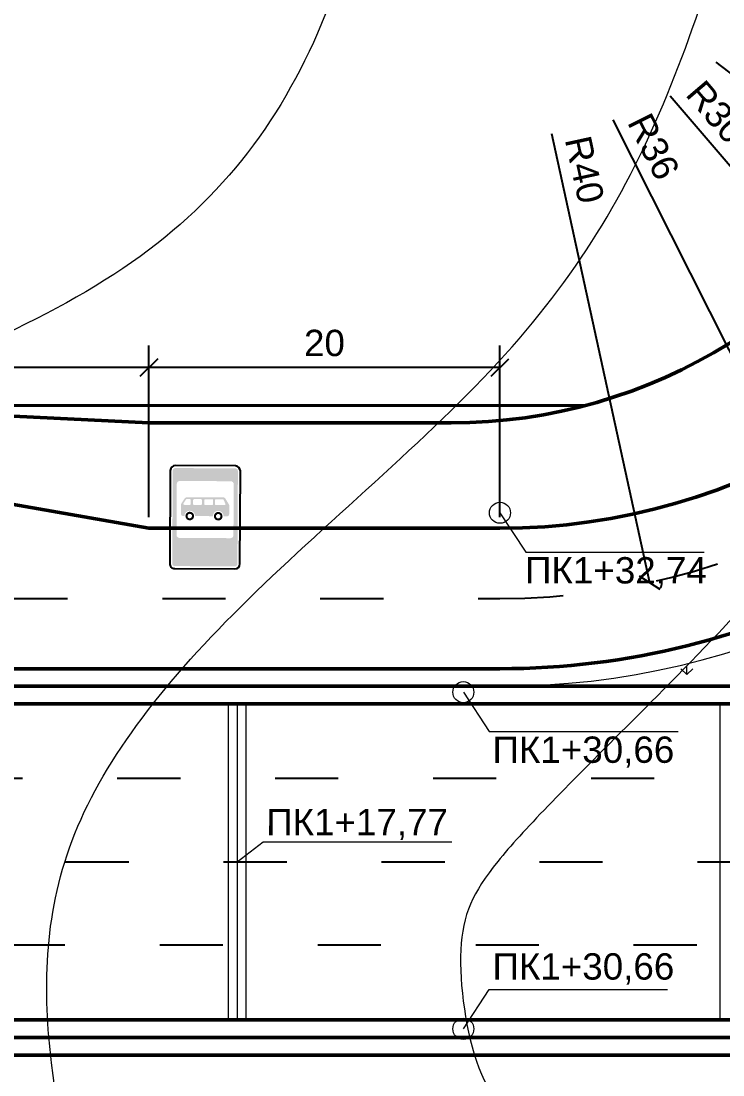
# Model space of a CAD drawing. Header units: millimetres. Extents: x -2123 to 34701, y -1286 to 835.
# Drawn here: x -113.4 to -73.4, y 282.5 to 342.6 of the extents above; entities that cross this region are included whole.
import ezdxf

# ---------------------------------------------------------------- set-up
doc = ezdxf.new("R2010")
doc.units = ezdxf.units.MM
doc.linetypes.add('ACAD_ISO03W100', pattern=[30, 12, -18])
doc.layers.get('0').update_dxf_attribs({"lineweight": 15})
for name, color, linetype, lineweight in [('1 Відмітки', 7, 'Continuous', 25), ('2 Позначення', 80, 'Continuous', 20), ('Горизонталі', 7, 'Continuous', 18), ('Дор. Розм.', 7, 'Continuous', 50), ('поздовжній профіль', 250, 'Continuous', 15), ('Текст', 7, 'Continuous', 15), ('Червоні лінії', 10, 'Continuous', 40)]:
    doc.layers.add(name, color=color, linetype=linetype, lineweight=lineweight)
for name, color, linetype in [('Дорожні знаки', 7, 'Continuous'), ('Осі', 164, 'Continuous'), ('Розмітка', 7, 'ACAD_ISO03W100')]:
    doc.layers.add(name, color=color, linetype=linetype)
doc.layers.add('Озелення', color=7, linetype='Continuous', lineweight=15, true_color=0x2bad00)
doc.styles.get("Standard").update_dxf_attribs({"font": 'arial.ttf'})
doc.dimstyles.new('ISO-25', dxfattribs={"dimtxt": 1.5, "dimasz": 1, "dimexe": 1.25, "dimexo": 0.625, "dimtad": 3, "dimtxsty": 'Standard', "dimblk": 'OBLIQUE', "dimcen": 2.5, "dimadec": 0, "dimazin": 0, "dimtfac": 1, "dimtmove": 1, "dimatfit": 3, "dimfxl": 1, "dimarcsym": 0})

# ---------------------------------------------------------------- blocks, each defined once
blk = doc.blocks.new('_Oblique')
at = {"color": 0, "linetype": 'ByBlock', "lineweight": -2}
blk.add_line((-0.5, -0.5), (0.5, 0.5), dxfattribs=at)
blk = doc.blocks.new('*D219')
at = {"layer": 'Defpoints', "color": 0, "lineweight": 20, "transparency": 16777216}
for p in [(-86.07884199500327, 349.6665504732982), (-69.86604324131523, 317.5239750230896)]:
    blk.add_point(p, dxfattribs=at)
at = {"layer": 'Текст', "color": 0, "lineweight": -2, "transparency": 16777216}
blk.add_line((-79.65762879918435, 336.9362173109542), (-69.86604324131523, 317.5239750230896), dxfattribs=at)
at = {"layer": 'Текст', "color": 0, "lineweight": -2, "transparency": 16777216, "rotation": 296.7664960913537}
blk.add_blockref('_Oblique', (-69.86604324131523, 317.5239750230896), dxfattribs=at)
at = {"layer": 'Текст', "color": 0, "transparency": 16777216, "insert": (-77.32701050565711, 335.4051605253245), "char_height": 1.5, "attachment_point": 5, "rotation": 296.7664960913537}
blk.add_mtext('R36', dxfattribs=at)
blk = doc.blocks.new('*D220')
at = {"layer": 'Defpoints', "color": 0, "transparency": 16777216}
for p in [(-86.07884199500315, 349.6665504732979), (-66.60547513108783, 326.8457708419323)]:
    blk.add_point(p, dxfattribs=at)
at = {"layer": 'Текст', "color": 0, "lineweight": -2, "transparency": 16777216}
blk.add_line((-76.38149027413444, 338.3022533706809), (-66.60547513108783, 326.8457708419323), dxfattribs=at)
at = {"layer": 'Текст', "color": 0, "lineweight": -2, "transparency": 16777216, "rotation": 310.4747011254187}
blk.add_blockref('_Oblique', (-66.60547513108783, 326.8457708419323), dxfattribs=at)
at = {"layer": 'Текст', "color": 0, "transparency": 16777216, "insert": (-73.75576186100065, 337.368668681289), "char_height": 1.5, "attachment_point": 5, "rotation": 310.47470112541873}
blk.add_mtext('R30', dxfattribs=at)
blk = doc.blocks.new('*D221')
at = {"layer": 'Defpoints', "color": 0, "lineweight": 20, "transparency": 16777216}
for p in [(-86.0788419950033, 349.6665504732983), (-77.5592422461319, 310.5843752508388)]:
    blk.add_point(p, dxfattribs=at)
at = {"layer": 'Текст', "color": 0, "lineweight": -2, "transparency": 16777216}
blk.add_line((-83.13391682835842, 336.1572208366458), (-77.5592422461319, 310.5843752508388), dxfattribs=at)
at = {"layer": 'Текст', "color": 0, "lineweight": -2, "transparency": 16777216, "rotation": 282.2976313158236}
blk.add_blockref('_Oblique', (-77.5592422461319, 310.5843752508388), dxfattribs=at)
at = {"layer": 'Текст', "color": 0, "transparency": 16777216, "insert": (-81.26069362764798, 334.0943002047264), "char_height": 1.5, "attachment_point": 5, "rotation": 282.29763131582354}
blk.add_mtext('R40', dxfattribs=at)
blk = doc.blocks.new('*D222')
at = {"layer": 'Defpoints', "color": 0, "lineweight": 20, "transparency": 16777216}
for p in [(-86.07884199500327, 349.6665504732982), (-51.19421971782057, 322.8511979942033)]:
    blk.add_point(p, dxfattribs=at)
at = {"layer": 'Текст', "color": 0, "lineweight": -2, "transparency": 16777216}
blk.add_line((-73.77498160891355, 340.2087340610972), (-51.19421971782057, 322.8511979942033), dxfattribs=at)
at = {"layer": 'Текст', "color": 0, "lineweight": -2, "transparency": 16777216, "rotation": 322.4509900274008}
blk.add_blockref('_Oblique', (-51.19421971782057, 322.8511979942033), dxfattribs=at)
at = {"layer": 'Текст', "color": 0, "transparency": 16777216, "insert": (-71.0230635108314, 339.8276591654584), "char_height": 1.5, "attachment_point": 5, "rotation": 322.45099002740085}
blk.add_mtext('R44', dxfattribs=at)
blk = doc.blocks.new('*D252')
at = {"layer": 'Defpoints', "color": 0, "transparency": 16777216}
for p in [(-106.0788419950033, 322.8207754125642), (-106.0788419950033, 313.6665504732982), (-86.07884199500337, 313.6665504732982)]:
    blk.add_point(p, dxfattribs=at)
at = {"layer": 'Текст', "color": 0, "lineweight": -2, "transparency": 16777216}
for p, q in [((-106.0788419950033, 314.2915504732982), (-106.0788419950033, 324.0707754125642)), ((-86.07884199500337, 314.2915504732982), (-86.07884199500337, 324.0707754125642)), ((-86.07884199500337, 322.8207754125642), (-106.0788419950033, 322.8207754125642))]:
    blk.add_line(p, q, dxfattribs=at)
at = {"layer": 'Текст', "color": 0, "lineweight": -2, "transparency": 16777216, "rotation": 180}
blk.add_blockref('_Oblique', (-106.0788419950033, 322.8207754125642), dxfattribs=at)
at = {"layer": 'Текст', "color": 0, "lineweight": -2, "transparency": 16777216}
blk.add_blockref('_Oblique', (-86.07884199500337, 322.8207754125642), dxfattribs=at)
at = {"layer": 'Текст', "color": 0, "transparency": 16777216, "insert": (-96.07884199500336, 324.2116348941468), "char_height": 1.5, "attachment_point": 5}
blk.add_mtext('20', dxfattribs=at)
blk = doc.blocks.new('*D253')
at = {"layer": 'Defpoints', "color": 0, "transparency": 16777216}
for p in [(-126.0788419950033, 322.8207754125642), (-126.0788419950033, 319.6665504732982), (-106.0788419950033, 319.6665504732982)]:
    blk.add_point(p, dxfattribs=at)
at = {"layer": 'Текст', "color": 0, "lineweight": -2, "transparency": 16777216}
for p, q in [((-126.0788419950033, 320.2915504732982), (-126.0788419950033, 324.0707754125642)), ((-106.0788419950033, 320.2915504732982), (-106.0788419950033, 324.0707754125642)), ((-106.0788419950033, 322.8207754125642), (-126.0788419950033, 322.8207754125642))]:
    blk.add_line(p, q, dxfattribs=at)
at = {"layer": 'Текст', "color": 0, "lineweight": -2, "transparency": 16777216, "rotation": 180}
blk.add_blockref('_Oblique', (-126.0788419950033, 322.8207754125642), dxfattribs=at)
at = {"layer": 'Текст', "color": 0, "lineweight": -2, "transparency": 16777216}
blk.add_blockref('_Oblique', (-106.0788419950033, 322.8207754125642), dxfattribs=at)
at = {"layer": 'Текст', "color": 0, "transparency": 16777216, "insert": (-116.0788419950033, 324.2116348941468), "char_height": 1.5, "attachment_point": 5}
blk.add_mtext('20', dxfattribs=at)
blk = doc.blocks.new('5-12')
h = blk.add_hatch(color=5)
h.paths.add_polyline_path([(0.5, 4.894950576990964, 0.4142135623730951), (0.2456631019273345, 4.640613678918299), (0.2456631019273345, -4.640613678918214, 0.4142135623730992), (0.5, -4.894950576990879), (6.499983898906009, -4.894950576990879, 0.4142135623730951), (6.754320796978674, -4.640613678918214), (6.754320796978674, 4.640613678918299, 0.4142135623730951), (6.499983898906009, 4.894950576990964)])
h.paths.add_polyline_path([(6.043735096034367, 3.609366697873412, -0.4142135623730395), (6.343735096034322, 3.3093666978734), (6.343735096034322, -1.778120723146855, -0.4142135623731091), (6.043735096034367, -2.078120723146867), (0.956248490522455, -2.078120723146867, -0.4142135623731131), (0.6562484905224438, -1.778120723146855), (0.6562484905224438, 3.309366697873429, -0.4142135623730673), (0.956248490522455, 3.609366697873412)], flags=16)
h = blk.add_hatch(color=7)
edge = h.paths.add_edge_path()
edge.add_arc((5.706236414701892, 1.181402915469988), 0.2, 0, 31.08905083365866)
edge.add_line((5.877509570295671, 1.28467685299995), (5.508920341347048, 1.895958284402581))
edge.add_arc((5.337647185753382, 1.792684346872619), 0.2, 31.08905083365881, 89.99999999999994)
edge.add_line((5.337647185753382, 1.992684346872607), (1.700036091874437, 1.992684346872607))
edge.add_arc((1.70003609187438, 1.692684346872624), 0.3, 90, 146.6948263805524)
edge.add_line((1.449308756969628, 1.857413832792929), (1.143020149299331, 1.391225731228587))
edge.add_arc((1.393747484204027, 1.226496245308254), 0.3, 146.6948263805526, 180)
edge.add_line((1.093747484204072, 1.226496245308254), (1.093747484204072, 0.3093742452612389))
edge.add_arc((1.293747484204061, 0.3093742452612389), 0.2, 180, 270)
edge.add_line((1.293747484204061, 0.1093742452612503), (1.432683529333473, 0.1093742452612503))
edge.add_arc((1.968745471567274, 0.1093742452612503), 0.5360619422338488, 0, 180, ccw=False)
edge.add_line((2.504807413801188, 0.1093742452612503), (4.276426988264006, 0.1093742452612503))
edge.add_arc((4.812488930497863, 0.1093742452612503), 0.5360619422338488, 0, 180, ccw=False)
edge.add_line((5.348550872731778, 0.1093742452612503), (5.706236414702004, 0.1093742452612503))
edge.add_arc((5.706236414701892, 0.3093742452612389), 0.2, 270, 360)
edge.add_line((5.906236414701937, 0.3093742452612389), (5.906236414701937, 1.181402915469988))
edge = h.paths.add_edge_path(flags=16)
edge.add_arc((5.262242449081611, 1.704748230365339), 0.1, 0, 89.99999999999979)
edge.add_line((5.262242449081611, 1.804748230365362), (4.572305846220899, 1.804748230365362))
edge.add_arc((4.572305846220899, 1.704748230365339), 0.1, 90, 180)
edge.add_line((4.472305846220876, 1.704748230365339), (4.472305846220876, 1.325153521316735))
edge.add_arc((4.572305846220899, 1.325153521316735), 0.1, 179.9999999999996, 270)
edge.add_line((4.572305846220899, 1.225153521316713), (5.436357166525738, 1.225153521316713))
edge.add_arc((5.436357166525738, 1.325153521316735), 0.1, 270, 360)
edge.add_line((5.53635716652576, 1.325153521316735), (5.362242449081577, 1.704748230365339))
edge = h.paths.add_edge_path(flags=16)
edge.add_arc((4.198191128776728, 1.325153521316735), 0.1, 270, 360)
edge.add_line((4.29819112877675, 1.325153521316735), (4.29819112877675, 1.704748230365339))
edge.add_arc((4.198191128776728, 1.704748230365339), 0.1, 0, 89.99999999999979)
edge.add_line((4.198191128776728, 1.804748230365362), (3.508254525916015, 1.804748230365362))
edge.add_arc((3.508254525916015, 1.704748230365339), 0.1, 90, 180)
edge.add_line((3.408254525915992, 1.704748230365339), (3.408254525915992, 1.325153521316735))
edge.add_arc((3.508254525916015, 1.325153521316735), 0.1, 179.9999999999996, 270)
edge.add_line((3.508254525916015, 1.225153521316713), (4.198191128776728, 1.225153521316713))
edge = h.paths.add_edge_path(flags=16)
edge.add_arc((3.085774317182938, 1.704748230365339), 0.1, 0, 89.99999999999979)
edge.add_line((3.085774317182938, 1.804748230365362), (2.395837714322226, 1.804748230365362))
edge.add_arc((2.39583771432234, 1.704748230365339), 0.1, 90, 180)
edge.add_line((2.295837714322317, 1.704748230365339), (2.295837714322317, 1.325153521316735))
edge.add_arc((2.39583771432234, 1.325153521316735), 0.1, 179.9999999999996, 270)
edge.add_line((2.39583771432234, 1.225153521316713), (3.085774317183052, 1.225153521316713))
edge.add_arc((3.085774317182938, 1.325153521316735), 0.1, 270, 360)
edge.add_line((3.185774317182962, 1.325153521316735), (3.185774317182962, 1.704748230365339))
edge = h.paths.add_edge_path(flags=16)
edge.add_arc((1.963686509721526, 1.325153521316735), 0.1, 270, 360)
edge.add_line((2.063686509721435, 1.325153521316735), (2.063686509721435, 1.704748230365339))
edge.add_arc((1.963686509721526, 1.704748230365339), 0.1, 0, 89.99999999999979)
edge.add_line((1.963686509721526, 1.804748230365362), (1.664695373440338, 1.804748230365362))
edge.add_arc((1.664695373440281, 1.704748230365339), 0.1, 90, 146.6948263805523)
edge.add_line((1.581119595138659, 1.75965805900546), (1.331723408227446, 1.380063349956856))
edge.add_arc((1.415299186529068, 1.325153521316735), 0.1, 146.6948263805524, 270)
edge.add_line((1.415299186529068, 1.225153521316741), (1.963686509721469, 1.225153521316741))
h = blk.add_hatch(color=7)
h.paths.add_polyline_path([(2.398548429518598, 0.1093742452612503, 1.000000115195436), (1.538942513616063, 0.1093742452612503, 1.000000115195436)])
h.paths.add_polyline_path([(1.741801073171586, 0.1093742452612503, -1), (2.195689869963018, 0.1093742452612503, -1)], flags=16)
h = blk.add_hatch(color=7)
h.paths.add_polyline_path([(5.242291888449074, 0.1093742452612503, 1.000000115195436), (4.382685972546653, 0.1093742452612503, 1.000000115195436)])
h.paths.add_polyline_path([(4.585544532102119, 0.1093742452612503, -1), (5.039433328893608, 0.1093742452612503, -1)], flags=16)
at = {"color": 5}
for p, q in [((0, 4.640613678918243), (0, -4.640613678918214)), ((6.499983898905952, 5.140613678918272), (0.5, 5.140613678918272)), ((6.999983898905952, -4.640613678918214), (6.999983898905952, 4.640613678918243)), ((0.5, -5.140613678918214), (6.499983898905952, -5.140613678918214))]:
    blk.add_line(p, q, dxfattribs=at)
for centre, start, end in [((0.5, 4.640613678918243), 90, 180), ((6.499983898905952, 4.640613678918243), 0, 90), ((0.5, -4.640613678918214), 180, 270), ((6.499983898905952, -4.640613678918214), 270, 0)]:
    blk.add_arc(centre, 0.5, start, end, dxfattribs=at)
blk = doc.blocks.new('столб')
at = {"layer": 'поздовжній профіль', "color": 160}
for points in [[(-500, 0, 0, 0, 0), (-999.927872557193, 0, 350, 0, 0), (-1699.927872557193, 0, 0, 0, 0)], [(500, 0, 0, 0, 0), (999.927872557193, 0, 350, 0, 0), (1699.927872557193, 0, 0, 0, 0)]]:
    blk.add_lwpolyline(points, format="xyseb", dxfattribs=at)
blk.add_circle((0, 0), 500, dxfattribs=at)

msp = doc.modelspace()

# ---------------------------------------------------------------- hatches: boundary and pattern name
at = {"layer": 'Озелення'}
h = msp.add_hatch(dxfattribs=at)
h.set_pattern_fill('GRASS', color=0, scale=0.1)
h.set_pattern_definition([(90, (0, 0), (-1.796051224, 1.796051224), [0.4762500000000001, -3.115852448]), (45, (0, 0), (-1.79605122421383, 1.796051224213831), [0.4762500000000001, -2.06375]), (135, (0, 0), (-1.796051224213831, -1.79605122421383), [0.4762500000000001, -2.06375])])
h.paths.add_polyline_path([(-46.14967110621317, 311.5145209828019, -0.03872506721029213), (-48.44209304341841, 320.6665504732981), (-51.66954092683287, 320.6665504732981, -0.2211269283656273), (-86.0788419950033, 304.6665504732982), (-43.85869097971736, 304.6665504732982)])
h.paths.add_polyline_path([(-50.40209574212545, 322.2408366848156, -0.01122967940996), (-51.66954092683288, 320.6665504732981), (-48.4420930434184, 320.6665504732981, -0.004622995465146237), (-48.62043784872714, 321.7803490726661, 0.6611460868380752)])
h.paths.add_polyline_path([(-37.14052564503972, 284.6677121541899, -0.0007606096304016448), (-37.9041763885842, 284.6665504732982), (-59.06124969074645, 284.6665504732982, -0.1348462350018372), (-40.16051229951918, 279.4747589432492), (-36.31513587868216, 277.1898000160804, 0.7248806287325149), (-34.88401410230484, 278.4407157940418, -0.02716446248522501)])

# ---------------------------------------------------------------- linework, layer by layer
at = {"color": 0}
for p, q in [((-101.5586909797173, 303.6665504732983), (-101.5586909797174, 285.6665504732983)), ((-101.0586909797173, 303.6665504732983), (-101.0586909797174, 285.6665504732983)), ((-100.5586909797173, 303.6665504732983), (-100.5586909797174, 285.6665504732983)), ((-73.55869097971734, 303.6665504732983), (-73.55869097971737, 285.6665504732983))]:
    msp.add_line(p, q, dxfattribs=at)
at = {"layer": '2 Позначення', "color": 0}
for points in [[(-86.07884199500337, 314.548467550308), (-84.59926164136193, 312.3039586773729), (-74.44820793367474, 312.3046890428631)], [(-88.16562231254102, 304.3332130541949), (-86.68604195889958, 302.0887041812597), (-75.9246555905161, 302.089478460015)], [(-101.0586909797174, 294.6665504732983), (-99.57919045092852, 295.8016060971202), (-88.81780408254504, 295.8008318183649)], [(-88.16562231254105, 285.156073896736), (-86.68604195889961, 287.4005827696711), (-76.53498825121241, 287.399852404181)]]:
    msp.add_lwpolyline(points, dxfattribs=at)
at = {"layer": 'Горизонталі', "color": 0}
for points, knots in [([(-50.59021425184991, 529.4179757221214), (-51.07107436286559, 528.8958855732909), (-55.25244469040415, 524.0861114304043), (-60.19404392415404, 513.565287255297), (-74.37457917593807, 466.0717485549036), (-82.98881014859458, 448.3597848947326), (-98.23389245668173, 421.9545277715594), (-105.2116161519904, 403.7224110192843), (-109.263197652496, 381.8888884887207), (-119.1670635426368, 367.9334410981324), (-140.2634979278324, 359.4347699405122), (-154.6207118140834, 355.5877660741613), (-170.6507124737818, 346.3232979303432), (-173.8661013091252, 344.8193102453266, 249), (-178.2040099960861, 334.379617623698, 249), (-169.8244714402487, 321.4962176144696, 249), (-171.0462122048872, 309.7274883073338, 249), (-181.0501171444145, 296.2847410448381, 249), (-215.7758090004887, 276.2358535039317, 249), (-216.3860430624883, 275.8835347039675, 249), (-217.0054561065537, 275.5271002370756, 249), (-217.6340473073963, 275.1665504732985, 249), (-218.0289315253413, 274.9400512615556, 249), (-218.4274378265619, 274.7119279821068, 249), (-218.8295660064559, 274.4821807266914, 249)], [10.87541061403494, 10.87541061403494, 10.87541061403494, 10.87541061403494, 11, 12, 13, 14, 15, 16, 17, 18, 19, 20, 20, 20, 21, 22, 23, 24, 24, 24, 24.01757298499707, 24.01757298499707, 24.01757298499707, 24.02861242434687, 24.02861242434687, 24.02861242434687, 24.02861242434687]), ([(95.5506119078077, 508.4776413841537), (89.98730487551632, 512.7101934410075), (75.29761436898332, 514.2158911170808), (55.30366620540286, 512.4270928530776), (35.44914715225474, 505.7956812568935), (33.25980687505086, 504.9389828875518), (10.75102076113268, 503.1382799984366), (-7.481095991142354, 503.1382799984366), (-24.3626855765628, 499.9870499424813), (-38.7683086894844, 488.7326568855586), (-45.74603238479307, 473.8768580503473), (-59.92656763657709, 426.3833193499539), (-68.5407986092336, 408.6713556897829), (-83.78588091732075, 382.2660985666097), (-90.76360461262942, 364.0339818143347), (-94.81518611313498, 342.200459283771), (-104.7190520032759, 328.2450118931828), (-125.8154863884715, 319.7463407355625), (-140.1727002747224, 315.8993368692117), (-156.2027009344208, 306.6348687253936), (-159.4180897697642, 305.1308810403769, 249), (-163.7559984567251, 294.6911884187483, 249), (-155.3764599008877, 281.80778840952, 249), (-156.5982006655262, 270.0390591023842, 249), (-166.6021056050535, 256.5963118398885, 249), (-201.3277974611278, 236.547424298982, 249)], [3.256589866027104, 3.256589866027104, 3.256589866027104, 3.256589866027104, 4, 5, 6, 7, 8, 9, 10, 11, 12, 13, 14, 15, 16, 17, 18, 19, 20, 20, 20, 21, 22, 23, 24, 24, 24, 24]), ([(-155.2133990202578, 226.9470256503646), (-137.2281146899782, 237.3308343999179), (-120.4877071641836, 246.995913191271), (-110.4838022246563, 260.4386604537667), (-109.2620614600178, 272.2073897609025), (-112.1066696973007, 282.8236122300968), (-112.1066696973007, 295.8787081761639), (-102.2028038071744, 308.9338041222454), (-84.19577491603695, 323.5645150963192), (-75.79350653868596, 338.1176708247458), (-70.6682824483446, 357.2452675300683), (-61.23681307985817, 378.7110410754776), (-49.31365176152167, 399.36256226562), (-41.85422366554985, 406.8219903615918), (-33.77609402091321, 417.6512410526138), (-27.47363390901728, 434.5328306380634), (-18.01994374113701, 443.9865208059291), (5.501447678513159, 457.5666024737966), (21.14786658462117, 461.7590477841095), (35.76326601899791, 476.3744472185008), (51.60723463790646, 483.0392647135541), (65.30007952386086, 483.0392647135541), (74.11602075181008, 483.0392647135541), (81.63037062696685, 470.0240289439334), (90.99761033725963, 449.6512319778358), (102.8147230470627, 432.0193495219082), (115.9448482801804, 425.8294333406029), (128.2113537109385, 429.1162335647332), (139.3915004821743, 429.1162335647332), (143.6255791388526, 418.5298044724714), (143.6255791388526, 402.3985077574853), (139.4989683513109, 382.8908931253918), (134.997211128501, 357.1933623119785), (131.6208932114373, 333.9342833275678), (122.8983413120849, 313.9703761438793), (116.0825874040552, 301.8934386949588), (113.2737348540613, 295.3513402834751)], [0, 0, 0, 0, 1, 2, 3, 4, 5, 6, 7, 8, 9, 10, 11, 12, 13, 14, 15, 16, 17, 18, 19, 20, 21, 22, 23, 24, 25, 26, 27, 28, 29, 30, 31, 32, 33, 33.8268390351059, 33.8268390351059, 33.8268390351059, 33.8268390351059]), ([(81.2009900944248, 219.0626254922729), (79.48411496540264, 220.6570655227306), (75.53542092625774, 225.3856942433064), (71.59746357431732, 235.270770861398), (71.59746357431732, 249.9014818354863), (82.10156376082023, 264.5321928095454), (84.51915445958593, 273.554764129216), (84.51915445958593, 290.9800164934222), (89.15222825945102, 308.2708833096203), (98.75187824554314, 324.8979648204204), (102.5622665167889, 339.1185274452819), (98.48305055379615, 346.1839367482116), (90.35478533591822, 364.1335713636454), (79.28796549657864, 376.8885501615387), (67.44169554932023, 383.7279973044879), (46.79048686550095, 395.6509781971781), (27.89290386979565, 398.8346166226347), (14.4013410770408, 395.2195632676976), (5.759264191131024, 388.8932360889685), (-2.400170775189963, 380.7338011226766), (-21.0637059279702, 373.6998054620872), (-35.88199011962706, 368.2601821512017), (-45.26065100044207, 358.8815212704012), (-49.38726178798379, 349.5028603895717), (-55.5771779693182, 332.9964172393466), (-65.6035655555911, 315.6302045235298), (-80.13703465578283, 301.0967354233526), (-87.07724370756614, 294.1565263715693), (-88.77763748733696, 290.4172968405273), (-87.6521981816636, 282.1640752654148), (-84.27588026455624, 278.6001841306952), (-79.73913435684653, 270.7423097174851), (-76.97218767253935, 260.4159241097459), (-79.02383017131206, 247.4630300064109), (-81.31577063963186, 238.9093917307709), (-84.65102669978069, 233.5826119028006), (-92.54659618213327, 229.0241027367829), (-101.9077627204547, 229.0241027367829), (-114.4751683007212, 229.0241027367829), (-126.2922810105388, 229.0241027367974), (-133.4200632799489, 229.0241027367974), (-143.5490170311837, 229.0241027367974), (-148.6224978727855, 228.280316826882)], [3.429276601697748, 3.429276601697748, 3.429276601697748, 3.429276601697748, 4, 5, 6, 7, 8, 9, 10, 11, 12, 13, 14, 15, 16, 17, 18, 19, 20, 21, 22, 23, 24, 25, 26, 27, 28, 29, 30, 31, 32, 33, 34, 35, 36, 37, 38, 39, 40, 41, 42, 43, 43, 43, 43])]:
    msp.add_open_spline(points, degree=3, knots=knots, dxfattribs=at)
msp.add_open_spline([(137.2047779603004, 193.1542218666236), (132.0975396414274, 196.1028872848638), (115.4270720906047, 200.5697256025542), (88.38526655098985, 209.9483864833546), (78.38136161146258, 217.1386931586403), (68.52384717039104, 225.6460719335537), (56.18519752692237, 232.7697946266653), (47.11915867549988, 240.272723331329), (35.44265488847896, 256.5722756435225), (31.37706496004694, 271.7452638192717), (27.91222871978107, 284.6762087078041), (24.45406154688544, 290.6659299523399), (14.48690169417978, 290.6659299523399), (2.095347451670477, 287.3456230001266), (-13.52951502027418, 283.1589537189084), (-29.00430547360293, 283.1589537189084), (-46.85667725149096, 283.1589537189084), (-55.88979999855064, 277.9436778692561), (-62.0672162622518, 240.1688538041581), (-64.60461567214361, 230.6991502874098), (-72.88909945017213, 222.4146665093667), (-79.13079401667483, 216.1729719428495), (-87.77724699321107, 213.8561618503973), (-97.58512453849971, 212.4890790978479), (-104.0051684353543, 218.909122994688), (-110.6897190304894, 222.7684500801934), (-118.4019036146942, 224.8349237114253), (-128.2663926268883, 224.8349237114107), (-133.164610556692, 227.662911151705), (-143.9109928159319, 227.662911151705), (-148.1848270316418, 225.7793405920766), (-151.4673583399285, 222.8094313131242)], degree=3, dxfattribs=at)
at = {"layer": 'Дор. Розм.', "color": 0}
for p, q in [((-106.0788419950033, 319.6665504732982), (-126.0788419950033, 320.6665504732981)), ((-88.8667668431761, 319.6665504732982), (-106.0788419950043, 319.6665504732982)), ((-106.0788419950033, 313.6665504732982), (-126.0788419950033, 317.1665504732982)), ((-86.07884199500336, 313.6665504732982), (-106.0788419950035, 313.6665504732982)), ((-86.07884199500333, 305.6665504732982), (-169.3444214444505, 305.6665504732982)), ((-41.29011812807096, 304.6665504732982), (-169.3444214444505, 304.6665504732982)), ((-41.29011812807096, 303.6665504732982), (-169.3444214444505, 303.6665504732983)), ((-37.9041763885773, 285.6665504732982), (-169.3444214444505, 285.6665504732983)), ((-59.06124969074643, 283.6665504732982), (-169.3444214444505, 283.6665504732983))]:
    msp.add_line(p, q, dxfattribs=at)
msp.add_lwpolyline([(196.4373335131337, 377.7307380280408), (82.51468966901726, 315.4387214021221, -0.1257509005387309), (-37.90417638857733, 284.6665504732982), (-169.3444214444505, 284.6665504732983)], format="xyb", dxfattribs=at)
for centre, radius, start, end in [((-88.86676684317598, 349.6665504732982), 30, 269.9999999999998, 333.7307788047124), ((-86.0788419950033, 349.6665504732982), 36, 269.9999999999999, 333.7307788047127), ((-86.0788419950033, 349.6665504732982), 44, 269.9999999999999, 325.6163393243608)]:
    msp.add_arc(centre, radius, start, end, dxfattribs=at)
at = {"layer": 'Дор. Розм.', "color": 0, "lineweight": 20}
msp.add_arc((-86.0788419950033, 349.6665504732982), 45, 269.9999999999999, 322.4495101724693, dxfattribs=at)
at = {"layer": 'Осі', "color": 0, "linetype": 'ACAD_ISO03W100', "ltscale": 0.3}
msp.add_line((-218.829566006456, 294.6665504732983), (23.80940324068638, 294.6665504732982), dxfattribs=at)
at = {"layer": 'Розмітка', "color": 0, "ltscale": 0.3}
for p, q in [((-41.29011812807097, 299.4165504732982), (-218.829566006456, 299.4165504732983)), ((-38.86246178654719, 289.9165504732982), (-218.829566006456, 289.9165504732984))]:
    msp.add_line(p, q, dxfattribs=at)
msp.add_lwpolyline([(-208.3197088014962, 306.9867995233809), (-170.3721062208115, 309.5958918728758, -0.0171634588085447), (-168.3143104613809, 309.6665504732982), (-86.07884199500339, 309.6665504732982, 0.2854745269981143), (-50.20986939140296, 331.9629687915546), (-26.31940751377304, 380.3670905100284)], format="xyb", dxfattribs=at)
at = {"layer": 'Червоні лінії', "color": 0}
msp.add_line((-81.18562109530751, 320.6665504732981), (-218.8295660064559, 320.6665504732981), dxfattribs=at)

# ---------------------------------------------------------------- block references
at = {"color": 0, "xscale": 0.001200000000244472, "yscale": 0.001200000000244472, "zscale": 0.001200000000244472, "rotation": 180.7039103117133}
for p in [(-86.07884199500337, 314.548467550308), (-88.16562231254102, 304.3332130541949), (-88.16562231254105, 285.156073896736)]:
    msp.add_blockref('столб', p, dxfattribs=at)
at = {"layer": 'Дорожні знаки', "color": 0, "linetype": 'Continuous', "xscale": 0.5702400000002615, "yscale": 0.5702400000002615, "zscale": 0.5702400000002615, "rotation": 359.6786032201751}
msp.add_blockref('5-12', (-104.876389059745, 314.3062540148431), dxfattribs=at)

# ---------------------------------------------------------------- texts
at = {"layer": '1 Відмітки', "color": 0, "char_height": 1.5}
for s, insert, attachment_point, rotation in [('ПК1+32,74', (-74.29180760434998, 310.2435045111285), 9, 0.004122415388799801), ('ПК1+30,66', (-76.14718842541288, 300.0282500150154), 9, 0.004122415388799801), ('ПК1+17,77', (-89.04038680821965, 297.6819086692083), 3, 359.9958775846112), ('ПК1+30,66', (-76.1471884254129, 289.4610369359155), 3, 359.9958775846112)]:
    msp.add_mtext_dynamic_manual_height_columns(s, width=7.025432305519644, gutter_width=12.5, heights=[0], dxfattribs=dict(at, insert=insert, attachment_point=attachment_point, rotation=rotation))

# ---------------------------------------------------------------- dimensions: what is measured, and where the dimension line sits
at = {"layer": 'Текст', "color": 0}
for center, mpoint, picture, middle in [((-86.07884199500327, 349.6665504732982), (-69.86604324131523, 317.5239750230896), '*D219', (-78.56929522360778, 334.7785488787837)), ((-86.07884199500315, 349.6665504732979), (-66.60547513108783, 326.8457708419323), '*D220', (-74.81416761936987, 336.4655126999186)), ((-86.0788419950033, 349.6665504732983), (-77.5592422461319, 310.5843752508388), '*D221', (-82.61963897687369, 333.7980610524763)), ((-86.07884199500327, 349.6665504732982), (-51.19421971782057, 322.8511979942033), '*D222', (-71.86104327580315, 338.7375147192964))]:
    dim = msp.add_radius_dim(center=center, mpoint=mpoint, dimstyle='ISO-25', dxfattribs=at)
    dim.commit()
    dim.dimension.update_dxf_attribs({"geometry": picture, "text_midpoint": middle, "dimtype": 164})
for base, p1, p2, picture, middle in [((-126.0788419950033, 322.8207754125642), (-106.0788419950033, 319.6665504732982), (-126.0788419950033, 319.6665504732982), '*D253', (-116.0788419950033, 324.2116348941468)), ((-106.0788419950033, 322.8207754125642), (-86.07884199500337, 313.6665504732982), (-106.0788419950033, 313.6665504732982), '*D252', (-96.07884199500336, 324.2116348941468))]:
    dim = msp.add_linear_dim(base=base, p1=p1, p2=p2, dimstyle='ISO-25', dxfattribs=at)
    dim.commit()
    dim.dimension.update_dxf_attribs({"geometry": picture, "text_midpoint": middle})

doc.saveas('drawing.dxf')
